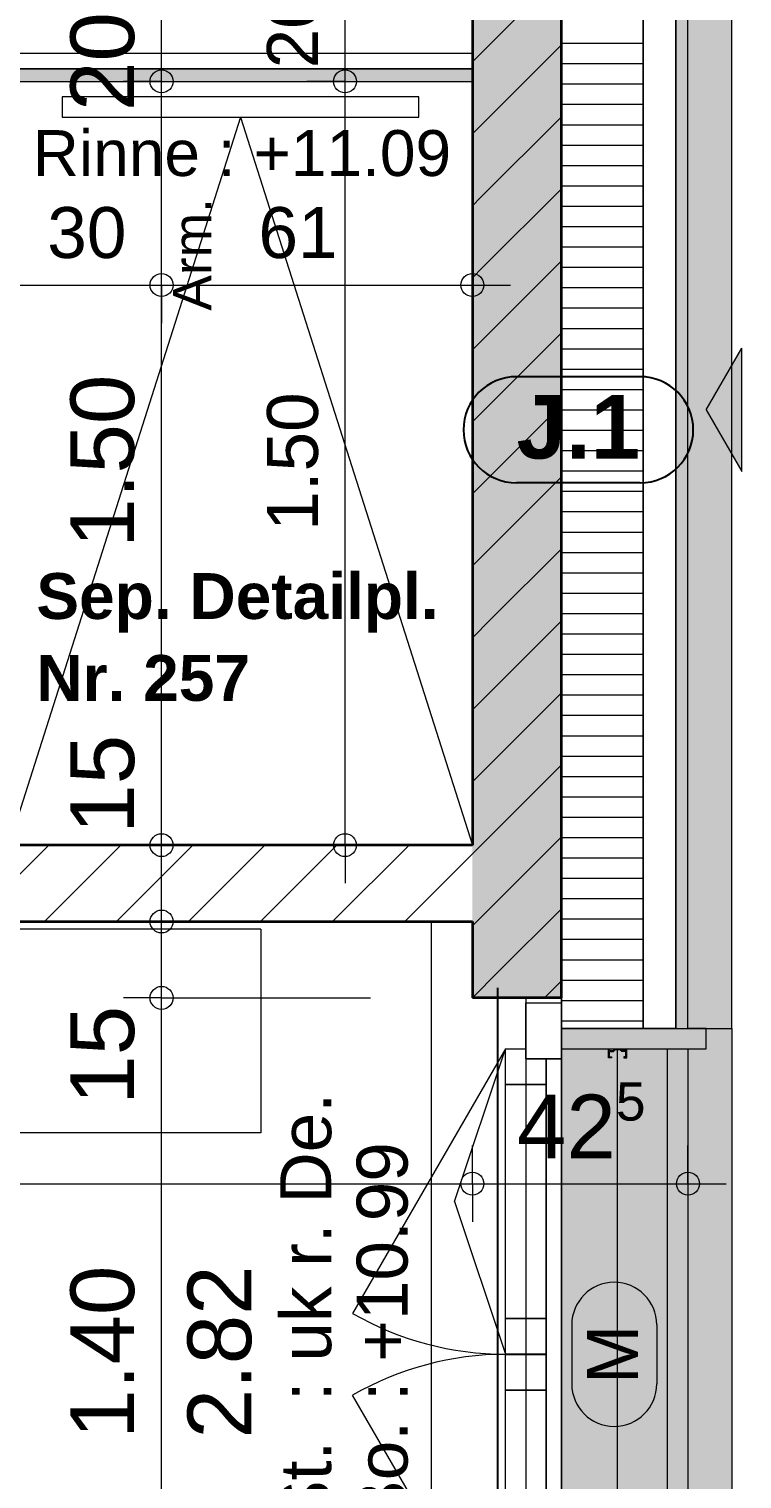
# Model space of a CAD drawing. Header units: metres. Extents: x 0.003 to 0.843, y 0.003 to 0.597.
# Drawn here: x 0.6135 to 0.6414, y 0.2946 to 0.3516 of the extents above; entities that cross this region are included whole.
import ezdxf

# ---------------------------------------------------------------- set-up
doc = ezdxf.new("R2010")
doc.units = ezdxf.units.M
for name, pattern in [('AUSGEZOGEN', [0]), ('LINIE_17', [0.0005, 0, -0.0005]), ('LINIE_23', [0.0079, 0.004, -0.0013, 0, -0.0013, 0, -0.0013]), ('PHANTOM', [63.50000000000001, 31.75, -6.35, 6.35, -6.35, 6.35, -6.35]), ('PUNKT', [6.35, 0, -6.35]), ('RAND', [44.449999999999996, 12.7, -6.35, 12.7, -6.35, 0, -6.35]), ('VERDECKT', [9.524999999999999, 6.35, -3.175])]:
    doc.linetypes.add(name, pattern=pattern)
for name, color, linetype, lineweight in [('Allgemein', 7, 'AUSGEZOGEN', 18), ('Bad', 7, 'AUSGEZOGEN', 13), ('Bauachsen grob', 7, 'RAND', 13), ('Daemmung', 7, 'AUSGEZOGEN', 18), ('Elektro Text', 2, 'AUSGEZOGEN', 18), ('Fenster', 7, 'AUSGEZOGEN', 18), ('Fuellflaeche tragende Wände MW', 7, 'AUSGEZOGEN', 13), ('Holz Fassadenverkleidung', 7, 'AUSGEZOGEN', 18), ('Holzgelaender', 7, 'AUSGEZOGEN', 25), ('Konstruktion oben', 7, 'VERDECKT', 13), ('Leichtbauwaende', 7, 'AUSGEZOGEN', 18), ('Oeffnungsrichtung Fenster', 7, 'AUSGEZOGEN', 13), ('Rolladen', 7, 'AUSGEZOGEN', 13), ('Spengler', 7, 'AUSGEZOGEN', 18), ('Text Koten', 7, 'AUSGEZOGEN', 25), ('Text Werkplan Ausfuehrung', 7, 'AUSGEZOGEN', 25), ('Unterkonstruktion', 7, 'AUSGEZOGEN', 18), ('Vorhangbrett', 7, 'AUSGEZOGEN', 13), ('Wand Mauerwerk tragend', 7, 'AUSGEZOGEN', 35), ('Werkplan- Ausfuehrungsmasse', 7, 'AUSGEZOGEN', 13)]:
    doc.layers.add(name, color=color, linetype=linetype, lineweight=lineweight)
for name, color, linetype, lineweight, true_color in [('Moebel', 7, 'AUSGEZOGEN', 13, 0xababab), ('Sanitaer Apparate', 7, 'AUSGEZOGEN', 18, 0x656565), ('Sanitaer Text', 7, 'AUSGEZOGEN', 18, 0x656565), ('Sanitaer Vermassung', 7, 'AUSGEZOGEN', 18, 0x656565)]:
    doc.layers.add(name, color=color, linetype=linetype, lineweight=lineweight, true_color=true_color)
doc.styles.add('ARIAL', font='ARIAL.TTF')

msp = doc.modelspace()

# ---------------------------------------------------------------- hatches: boundary and pattern name
at = {"layer": 'Allgemein', "linetype": 'AUSGEZOGEN', "lineweight": 13}
h = msp.add_hatch(color=32, dxfattribs=at)
h.paths.add_polyline_path([(0.6388399857878693, 0.4874773561560801), (0.6388399857878693, 0.386497358413159), (0.6393199857771402, 0.386497358413159), (0.6393199857771402, 0.4874773561560801)])
h.paths.add_polyline_path([(0.6388399857878693, 0.3608973589853636), (0.6388399857878693, 0.3122973600716582), (0.6393199857771402, 0.3122973600716582), (0.6393199857771402, 0.3608973589853636)])
h.paths.add_polyline_path([(0.6388399857878693, 0.2866973606438628), (0.6388399857878693, 0.2638973611534825), (0.6393199857771402, 0.2638973611534825), (0.6393199857771402, 0.2866973606438628)])
h.paths.add_polyline_path([(0.6388399857878693, 0.2382973617256871), (0.6388399857878693, 0.197637362634509), (0.6393199857771402, 0.197637362634509), (0.6393199857771402, 0.2382973617256871)])
at = {"layer": 'Daemmung', "linetype": 'AUSGEZOGEN', "lineweight": 13}
msp.add_hatch(color=32, dxfattribs=at).paths.add_polyline_path([(0.6375599858164794, 0.3122973600716582), (0.6343599858880049, 0.3122973600716582), (0.6343599858880049, 0.3114973600895396), (0.6375599858164794, 0.3114973600895396), (0.6383599857985979, 0.3114973600895396), (0.6388399857878693, 0.3114973600895396), (0.6393199857771387, 0.3114973600895396), (0.6400399857610448, 0.3114973600895396), (0.6400399857610448, 0.3122973600716582), (0.6393199857771402, 0.3122973600716582), (0.6388399857878693, 0.3122973600716582), (0.6383599857985979, 0.3122973600716582)])
at = {"layer": 'Fuellflaeche tragende Wände MW', "linetype": 'AUSGEZOGEN', "lineweight": 13, "true_color": 0xffe0e0}
msp.add_hatch(color=254, dxfattribs=at).paths.add_polyline_path([(0.6308599859662363, 0.3596973590121856), (0.6308599859662363, 0.3134973600448362), (0.6343599858880067, 0.3134973600448362), (0.6343599858880067, 0.3596973590121856)])
at = {"layer": 'Holzgelaender', "linetype": 'AUSGEZOGEN', "lineweight": 13, "true_color": 0xf1f1f1}
msp.add_hatch(color=7, dxfattribs=at).paths.add_polyline_path([(0.6385199857950214, 0.3114973600895405), (0.6385199857950214, 0.2874973606259823), (0.63931998577714, 0.2874973606259823), (0.63931998577714, 0.3114973600895405)])
at = {"layer": 'Leichtbauwaende', "linetype": 'AUSGEZOGEN', "lineweight": 13, "true_color": 0xababab}
msp.add_hatch(color=253, dxfattribs=at).paths.add_polyline_path([(0.6308599859662359, 0.3499973592289976), (0.5697599873319276, 0.3499973592289976), (0.5697599873319276, 0.3494973592401734), (0.6308599859662359, 0.3494973592401734)])
at = {"layer": 'Spengler', "linetype": 'AUSGEZOGEN', "lineweight": 13, "true_color": 0xfafafa}
for points in [[(0.6410399857386956, 0.3122973600716582), (0.6410399857386956, 0.3608973589853636), (0.63931998577714, 0.3608973589853636), (0.63931998577714, 0.3122973600716582)], [(0.6410399857386948, 0.3122973600716582), (0.6400399857610448, 0.3122973600716582), (0.6400399857610448, 0.3114973600895396), (0.6343599858880047, 0.3114973600895405), (0.6343599858880047, 0.2874973606259823), (0.6400399857610448, 0.2874973606259814), (0.6400399857610448, 0.2866973606438628), (0.6410399857386948, 0.2866973606438628)]]:
    msp.add_hatch(color=7, dxfattribs=at).paths.add_polyline_path(points)
at = {"layer": 'Text Werkplan Ausfuehrung', "linetype": 'AUSGEZOGEN', "lineweight": 13}
msp.add_hatch(color=7, dxfattribs=at).paths.add_polyline_path([(0.6400399857610467, 0.336597359528511), (0.6414399857297542, 0.3341724884521147), (0.641439985729754, 0.3390222306049068)])

# ---------------------------------------------------------------- linework, layer by layer
at = {"layer": 'Allgemein', "color": 7, "linetype": 'AUSGEZOGEN', "lineweight": 13}
for p, q in [((0.6388399857878693, 0.3608973589853636), (0.6388399857878693, 0.3122973600716582)), ((0.6393199857771402, 0.3122973600716582), (0.6393199857771402, 0.3608973589853636))]:
    msp.add_line(p, q, dxfattribs=at)
at = {"layer": 'Bad', "color": 7, "linetype": 'AUSGEZOGEN', "lineweight": 13}
for p, q in [((0.6287599860131746, 0.3488973592535846), (0.6147599863260993, 0.3488973592535846)), ((0.6147599863260993, 0.3488973592535846), (0.6147599863260993, 0.348097359271466)), ((0.6287599860131746, 0.348097359271466), (0.6287599860131746, 0.3488973592535846)), ((0.6217599861696369, 0.348097359271466), (0.6126599863730379, 0.3194973599107256)), ((0.6147599863260993, 0.348097359271466), (0.6287599860131746, 0.348097359271466)), ((0.6217599861696369, 0.348097359271466), (0.6308599859662359, 0.3194973599107256))]:
    msp.add_line(p, q, dxfattribs=at)
at = {"layer": 'Bauachsen grob', "color": 32, "linetype": 'LINIE_23', "lineweight": 25, "true_color": 0xc36e14}
msp.add_line((0.6318599859438845, 0.01389736674141798), (0.6318599859438845, 0.5809999870806932), dxfattribs=at)
at = {"layer": 'Daemmung', "color": 7, "linetype": 'AUSGEZOGEN', "lineweight": 18}
for p, q in [((0.6375599858164794, 0.3122973600716582), (0.6375599858164794, 0.3608973589853636)), ((0.6343599858880049, 0.3596973590121856), (0.6343599858880049, 0.3134973600448362)), ((0.6343599858880049, 0.3134973600448362), (0.6343599858880049, 0.3122973600716582)), ((0.6375599858164794, 0.3122973600716582), (0.6343599858880049, 0.3122973600716582))]:
    msp.add_line(p, q, dxfattribs=at)
at = {"layer": 'Daemmung', "color": 7, "linetype": 'AUSGEZOGEN', "lineweight": 13}
for p, q in [((0.6375599858164794, 0.3122973600716582), (0.6343599858880049, 0.3122973600716582)), ((0.6343599858880049, 0.3122973600716582), (0.6343599858880049, 0.3114973600895396)), ((0.6383599857985979, 0.3122973600716582), (0.6375599858164794, 0.3122973600716582)), ((0.6388399857878693, 0.3122973600716582), (0.6383599857985979, 0.3122973600716582)), ((0.6400399857610448, 0.3122973600716582), (0.6393199857771402, 0.3122973600716582)), ((0.6400399857610448, 0.3114973600895396), (0.6400399857610448, 0.3122973600716582)), ((0.6343599858880049, 0.3114973600895396), (0.6375599858164794, 0.3114973600895396)), ((0.6375599858164794, 0.3114973600895396), (0.6383599857985979, 0.3114973600895396)), ((0.6383599857985979, 0.3114973600895396), (0.6388399857878693, 0.3114973600895396)), ((0.6388399857878693, 0.3114973600895396), (0.6393199857771387, 0.3114973600895396)), ((0.6393199857771387, 0.3114973600895396), (0.6400399857610448, 0.3114973600895396))]:
    msp.add_line(p, q, dxfattribs=at)
for points in [[(0.6343599863163767, 0.3509973573096308), (0.6375599858164794, 0.3509973571697544), (0.6375599862925347, 0.3509973571697543)], [(0.6343599862814072, 0.3501973573155913), (0.6375599858164794, 0.350197357175715), (0.6375599862575654, 0.350197357175715)], [(0.6343599862464384, 0.3493973573215517), (0.6375599858164795, 0.3493973571816752), (0.6375599862225964, 0.3493973571816752)], [(0.634359986211469, 0.3485973573275122), (0.6375599858164794, 0.3485973571876357), (0.6375599861876272, 0.3485973571876358)], [(0.634359986211469, 0.3485973573275122), (0.6375599858164794, 0.3485973571876357), (0.6375599861876272, 0.3485973571876358)], [(0.6343599861765, 0.3477973573334726), (0.6375599858164794, 0.3477973571935962), (0.6375599861526581, 0.3477973571935962)], [(0.6343599861415309, 0.3469973573394332), (0.6375599858164793, 0.3469973571995567), (0.637559986117689, 0.3469973571995568)], [(0.6343599861065619, 0.3461973573453937), (0.6375599858164794, 0.3461973572055173), (0.6375599860827199, 0.3461973572055172)], [(0.6343599860715927, 0.345397357351354), (0.6375599858164794, 0.3453973572114777), (0.6375599860477509, 0.3453973572114777)], [(0.6343599860715927, 0.345397357351354), (0.6375599858164794, 0.3453973572114777), (0.6375599860477509, 0.3453973572114777)], [(0.6343599860366236, 0.3445973573573146), (0.6375599858164794, 0.344597357217438), (0.6375599860127817, 0.344597357217438)], [(0.6343599860016546, 0.3437973573632749), (0.6343599858880049, 0.3437973573632749), (0.6343599858880049, 0.3437973573632749), (0.6343599858880049, 0.3437973573632749), (0.6375599858164794, 0.3437973572233985), (0.6375599859778126, 0.3437973572233985)], [(0.6343599859666854, 0.3429973573692355), (0.6343599858880049, 0.3429973573692354), (0.6343599858880049, 0.3429973573692355), (0.6343599858880049, 0.3429973573692355), (0.6375599858164794, 0.342997357229359), (0.6375599859428435, 0.3429973572293591)], [(0.6343599859317164, 0.3421973573751959), (0.6343599858880049, 0.3421973573751959), (0.6343599858880049, 0.3421973573751959), (0.6343599858880049, 0.3421973573751959), (0.6375599858164794, 0.3421973572353194), (0.6375599859078744, 0.3421973572353195)], [(0.6343599859317164, 0.3421973573751959), (0.6343599858880049, 0.3421973573751959), (0.6343599858880049, 0.3421973573751959), (0.6343599858880049, 0.3421973573751959), (0.6375599858164794, 0.3421973572353194), (0.6375599859078744, 0.3421973572353195)], [(0.6343599858880048, 0.3413973573811564), (0.6343599858880049, 0.3413973573811564), (0.6343599858880049, 0.3413973573811564), (0.6375599858164793, 0.3413973572412798), (0.6375599858729054, 0.3413973572412799)], [(0.6343599858617781, 0.3405973573871169), (0.6343599858880049, 0.3405973573871168), (0.6343599858880049, 0.3405973573871169), (0.6343599858880049, 0.3405973573871169), (0.6375599858164794, 0.3405973572472404), (0.6375599858379363, 0.3405973572472404)], [(0.6343599858268091, 0.3397973573930774), (0.6343599858880049, 0.3397973573930773), (0.6343599858880049, 0.3397973573930774), (0.6343599858880049, 0.3397973573930774), (0.6375599858164794, 0.3397973572532008), (0.6375599858029671, 0.3397973572532009)], [(0.6343599857918399, 0.3389973573990379), (0.6343599858880049, 0.3389973573990379), (0.6343599858880049, 0.3389973573990379), (0.6343599858880049, 0.3389973573990379), (0.6375599858164794, 0.3389973572591614), (0.637559985767998, 0.3389973572591614)], [(0.6343599857918399, 0.3389973573990379), (0.6343599858880049, 0.3389973573990379), (0.6343599858880049, 0.3389973573990379), (0.6343599858880049, 0.3389973573990379), (0.6375599858164794, 0.3389973572591614), (0.637559985767998, 0.3389973572591614)], [(0.6343599857568709, 0.3381973574049982), (0.6343599858880049, 0.3381973574049982), (0.6343599858880049, 0.3381973574049983), (0.6343599858880049, 0.3381973574049983), (0.6375599858164794, 0.338197357265122), (0.637559985733029, 0.338197357265122)], [(0.6343599857219014, 0.3373973574109588), (0.6343599858880049, 0.3373973574109587), (0.6343599858880049, 0.3373973574109588), (0.6343599858880049, 0.3373973574109588), (0.6375599858164794, 0.3373973572710822), (0.6375599856980596, 0.3373973572710822)], [(0.6343599856869326, 0.3365973574169192), (0.6343599858880049, 0.3365973574169192), (0.6343599858880049, 0.3365973574169193), (0.6343599858880049, 0.3365973574169193), (0.6375599856630908, 0.3365973572770429)], [(0.6343599856519633, 0.3357973574228797), (0.6343599858880049, 0.3357973574228797), (0.6343599858880049, 0.3357973574228797), (0.6343599858880049, 0.3357973574228797), (0.6375599856281213, 0.3357973572830032)], [(0.6343599856519633, 0.3357973574228797), (0.6343599858880049, 0.3357973574228797), (0.6343599858880049, 0.3357973574228797), (0.6343599858880049, 0.3357973574228797), (0.6375599856281213, 0.3357973572830032)], [(0.6343599856169942, 0.3349973574288401), (0.6343599858880049, 0.3349973574288401), (0.6343599858880049, 0.3349973574288401), (0.6343599858880049, 0.3349973574288401), (0.6375599855931525, 0.3349973572889637)], [(0.6343599855820251, 0.3341973574348006), (0.6343599858880049, 0.3341973574348006), (0.6343599858880049, 0.3341973574348006), (0.6343599858880049, 0.3341973574348006), (0.6375599855581832, 0.3341973572949241)], [(0.634359985547056, 0.333397357440761), (0.6343599858880049, 0.3333973574407609), (0.6343599858880049, 0.333397357440761), (0.6343599858880049, 0.333397357440761), (0.6375599855232141, 0.3333973573008845)], [(0.6343599855120868, 0.3325973574467216), (0.6343599858880048, 0.3325973574467216), (0.6343599858880049, 0.3325973574467216), (0.6343599858880049, 0.3325973574467216), (0.6375599854882451, 0.3325973573068451)], [(0.6343599855120868, 0.3325973574467216), (0.6343599858880048, 0.3325973574467216), (0.6343599858880049, 0.3325973574467216), (0.6343599858880049, 0.3325973574467216), (0.6375599854882451, 0.3325973573068451)], [(0.6343599854771178, 0.3317973574526819), (0.6343599858880049, 0.3317973574526819), (0.6343599858880049, 0.3317973574526819), (0.6343599858880049, 0.3317973574526819), (0.6375599854532759, 0.3317973573128056)], [(0.6343599854421488, 0.3309973574586424), (0.6343599858880049, 0.3309973574586424), (0.6343599858880049, 0.3309973574586424), (0.6343599858880049, 0.3309973574586424), (0.6375599854183068, 0.330997357318766)], [(0.6343599854071796, 0.3301973574646029), (0.6343599858880049, 0.3301973574646028), (0.6343599858880049, 0.3301973574646029), (0.6343599858880049, 0.3301973574646029), (0.6375599853833377, 0.3301973573247264)], [(0.6343599853722105, 0.3293973574705634), (0.6343599858880049, 0.3293973574705634), (0.6343599858880049, 0.3293973574705634), (0.6343599858880049, 0.3293973574705634), (0.6375599853483687, 0.329397357330687)], [(0.6343599853722105, 0.3293973574705634), (0.6343599858880049, 0.3293973574705634), (0.6343599858880049, 0.3293973574705634), (0.6343599858880049, 0.3293973574705634), (0.6375599853483687, 0.329397357330687)], [(0.6343599853372414, 0.3285973574765239), (0.6343599858880049, 0.3285973574765238), (0.6343599858880049, 0.3285973574765239), (0.6343599858880049, 0.3285973574765239), (0.6375599853133995, 0.3285973573366474)], [(0.6343599853022723, 0.3277973574824843), (0.6343599858880049, 0.3277973574824843), (0.6343599858880049, 0.3277973574824843), (0.6343599858880049, 0.3277973574824843), (0.6375599852784304, 0.3277973573426078)], [(0.6343599852673032, 0.3269973574884448), (0.6343599858880048, 0.3269973574884447), (0.6343599858880049, 0.3269973574884447), (0.6343599858880049, 0.3269973574884447), (0.6375599852434614, 0.3269973573485684)], [(0.6343599852323342, 0.3261973574944052), (0.6343599858880049, 0.3261973574944051), (0.6343599858880049, 0.3261973574944052), (0.6343599858880049, 0.3261973574944052), (0.6375599852084922, 0.3261973573545288)], [(0.6343599852323342, 0.3261973574944052), (0.6343599858880049, 0.3261973574944051), (0.6343599858880049, 0.3261973574944052), (0.6343599858880049, 0.3261973574944052), (0.6375599852084922, 0.3261973573545288)], [(0.634359985197365, 0.3253973575003659), (0.6343599858880049, 0.3253973575003658), (0.6343599858880049, 0.3253973575003659), (0.6343599858880049, 0.3253973575003659), (0.6375599851735232, 0.3253973573604892)], [(0.6343599851623959, 0.3245973575063262), (0.6343599858880049, 0.3245973575063262), (0.6343599858880049, 0.3245973575063262), (0.6343599858880049, 0.3245973575063262), (0.637559985138554, 0.3245973573664498)], [(0.6343599851274269, 0.3237973575122867), (0.6343599858880049, 0.3237973575122867), (0.6343599858880049, 0.3237973575122867), (0.6343599858880049, 0.3237973575122867), (0.6375599851035849, 0.3237973573724102)], [(0.6343599850924575, 0.3229973575182471), (0.6343599858880049, 0.322997357518247), (0.6343599858880049, 0.3229973575182471), (0.6343599858880049, 0.3229973575182471), (0.6375599850686156, 0.3229973573783707)], [(0.6343599850924575, 0.3229973575182471), (0.6343599858880049, 0.322997357518247), (0.6343599858880049, 0.3229973575182471), (0.6343599858880049, 0.3229973575182471), (0.6375599850686156, 0.3229973573783707)], [(0.6343599850574884, 0.3221973575242075), (0.6343599858880049, 0.3221973575242075), (0.6343599858880049, 0.3221973575242075), (0.634359985888005, 0.3221973575242075), (0.6375599850336467, 0.3221973573843311)], [(0.6343599850225192, 0.3213973575301681), (0.6343599858880049, 0.321397357530168), (0.6343599858880049, 0.3213973575301681), (0.6343599858880049, 0.3213973575301681), (0.6375599849986774, 0.3213973573902916)], [(0.6343599849875502, 0.3205973575361286), (0.6343599858880049, 0.3205973575361286), (0.6343599858880049, 0.3205973575361286), (0.6343599858880049, 0.3205973575361286), (0.6375599849637086, 0.3205973573962521)], [(0.6343599849525811, 0.3197973575420889), (0.6343599858880049, 0.3197973575420888), (0.6343599858880049, 0.3197973575420889), (0.6343599858880049, 0.3197973575420889), (0.6375599849287391, 0.3197973574022126)], [(0.6343599849525811, 0.3197973575420889), (0.6343599858880049, 0.3197973575420888), (0.6343599858880049, 0.3197973575420889), (0.6343599858880049, 0.3197973575420889), (0.6375599849287391, 0.3197973574022126)], [(0.634359984917612, 0.3189973575480494), (0.6343599858880049, 0.3189973575480493), (0.6343599858880049, 0.3189973575480494), (0.6343599858880049, 0.3189973575480494), (0.6375599848937701, 0.318997357408173)], [(0.6343599848826429, 0.31819735755401), (0.6343599858880049, 0.3181973575540099), (0.6343599858880049, 0.31819735755401), (0.6343599858880049, 0.31819735755401), (0.6375599848588009, 0.3181973574141334)], [(0.6343599848476738, 0.3173973575599704), (0.6343599858880049, 0.3173973575599703), (0.6343599858880049, 0.3173973575599703), (0.6343599858880049, 0.3173973575599703), (0.6375599848238319, 0.317397357420094)], [(0.6343599848127046, 0.3165973575659308), (0.6343599858880048, 0.3165973575659307), (0.6343599858880049, 0.3165973575659307), (0.6343599858880049, 0.3165973575659307), (0.6375599847888629, 0.3165973574260544)], [(0.6343599848127046, 0.3165973575659308), (0.6343599858880048, 0.3165973575659307), (0.6343599858880049, 0.3165973575659307), (0.6343599858880049, 0.3165973575659307), (0.6375599847888629, 0.3165973574260544)], [(0.6343599847777356, 0.3157973575718913), (0.6343599858880049, 0.3157973575718913), (0.6343599858880049, 0.3157973575718913), (0.6343599858880049, 0.3157973575718913), (0.6375599847538936, 0.3157973574320148)], [(0.6343599847427666, 0.3149973575778517), (0.6343599858880049, 0.3149973575778516), (0.6343599858880049, 0.3149973575778517), (0.6343599858880049, 0.3149973575778517), (0.6375599847189246, 0.3149973574379754)], [(0.6343599847077974, 0.3141973575838123), (0.6343599858880049, 0.3141973575838122), (0.6343599858880049, 0.3141973575838123), (0.6343599858880049, 0.3141973575838123), (0.6375599846839555, 0.3141973574439357)], [(0.6343599846728283, 0.3133973575897728), (0.6343599858880049, 0.3133973575897728), (0.6343599858880049, 0.3133973575897728), (0.6343599858880049, 0.3133973575897728), (0.6375599846489864, 0.3133973574498963)], [(0.6343599846728283, 0.3133973575897728), (0.6343599858880049, 0.3133973575897728), (0.6343599858880049, 0.3133973575897728), (0.6343599858880049, 0.3133973575897728), (0.6375599846489864, 0.3133973574498963)], [(0.6343599846378591, 0.3125973575957331), (0.6343599858880049, 0.312597357595733), (0.6343599858880049, 0.3125973575957331), (0.6343599858880049, 0.3125973575957331), (0.6375599846140173, 0.3125973574558568)]]:
    msp.add_lwpolyline(points, dxfattribs=at)
at = {"layer": 'Elektro Text', "color": 40, "linetype": 'AUSGEZOGEN', "lineweight": 18}
for p, q in [((0.6347599858865111, 0.3006581152331012), (0.6347599858865111, 0.298330693687119)), ((0.6380933191403715, 0.3006581152331012), (0.6380933191403715, 0.298330693687119))]:
    msp.add_line(p, q, dxfattribs=at)
for centre, start, end in [((0.6364266525134413, 0.3006581152331012), 0, 180), ((0.6364266525134413, 0.298330693687119), 180, 0)]:
    msp.add_arc(centre, 0.001666666626930237, start, end, dxfattribs=at)
at = {"layer": 'Fenster', "color": 7, "linetype": 'AUSGEZOGEN', "lineweight": 13}
for p, q in [((0.6329599859192993, 0.3100973601208321), (0.6329599859192993, 0.3009073603262447)), ((0.6329599859192993, 0.2980873603892765), (0.6329599859192993, 0.288897360594689))]:
    msp.add_line(p, q, dxfattribs=at)
for points in [[(0.6343599858880067, 0.3132973600493065), (0.6343599858880067, 0.3110973600984804), (0.6329599859192993, 0.3110973600984804), (0.6329599859192993, 0.3132973600493065), (0.6343599858880067, 0.3132973600493065)], [(0.6343599858880067, 0.3122973600716582), (0.6410399857386972, 0.3122973600716582), (0.6410399857386972, 0.2866973606438628), (0.6343599858880067, 0.2866973606438628), (0.6343599858880067, 0.3122973600716582)], [(0.6329599859192993, 0.3114973600895396), (0.6329599859192993, 0.3110973600984804), (0.6337599859014178, 0.3110973600984804), (0.6337599859014178, 0.3100973601208321), (0.6321599859371807, 0.3100973601208321), (0.6321599859371807, 0.3114973600895396), (0.6329599859192993, 0.3114973600895396)], [(0.6337599859014178, 0.2878973606170407), (0.6337599859014178, 0.299487360357984), (0.6329599859192993, 0.299487360357984), (0.6329599859192993, 0.299507360357537), (0.6337599859014178, 0.299507360357537), (0.6337599859014178, 0.3110973600984804), (0.6343599858880067, 0.3110973600984804), (0.6343599858880067, 0.2878973606170407), (0.6337599859014178, 0.2878973606170407)], [(0.6337599859014178, 0.3100973601208321), (0.6337599859014178, 0.3009073603262447), (0.6321599859371807, 0.3009073603262447), (0.6321599859371807, 0.3100973601208321), (0.6337599859014178, 0.3100973601208321)], [(0.6337599859014178, 0.3009073603262447), (0.6337599859014178, 0.299507360357537), (0.6329599859192993, 0.299507360357537), (0.6321599859371807, 0.299507360357537), (0.6321599859371807, 0.3009073603262447), (0.6337599859014178, 0.3009073603262447)], [(0.6329599859192993, 0.299487360357984), (0.6337599859014178, 0.299487360357984), (0.6337599859014178, 0.2980873603892765), (0.6321599859371807, 0.2980873603892765), (0.6321599859371807, 0.299487360357984), (0.6329599859192993, 0.299487360357984)], [(0.6337599859014178, 0.2980873603892765), (0.6337599859014178, 0.288897360594689), (0.6321599859371807, 0.288897360594689), (0.6321599859371807, 0.2980873603892765), (0.6337599859014178, 0.2980873603892765)]]:
    msp.add_lwpolyline(points, dxfattribs=at)
at = {"layer": 'Holz Fassadenverkleidung', "color": 7, "linetype": 'LINIE_17', "lineweight": 13}
msp.add_line((0.6400399857610467, 0.488677356129258), (0.6400399857610467, 0.1094173646063796), dxfattribs=at)
at = {"layer": 'Holzgelaender', "color": 7, "linetype": 'AUSGEZOGEN', "lineweight": 13}
for p, q in [((0.6385199857950214, 0.2874973606259823), (0.6385199857950214, 0.3114973600895405)), ((0.6385199857950214, 0.3114973600895405), (0.63931998577714, 0.3114973600895405)), ((0.63931998577714, 0.3114973600895405), (0.63931998577714, 0.2874973606259823))]:
    msp.add_line(p, q, dxfattribs=at)
at = {"layer": 'Konstruktion oben', "color": 7, "linetype": 'PUNKT', "lineweight": 18}
msp.add_line((0.6400399857610467, 0.488677356129258), (0.6400399857610467, 0.1094173646063796), dxfattribs=at)
at = {"layer": 'Leichtbauwaende', "color": 7, "linetype": 'AUSGEZOGEN', "lineweight": 18}
for p, q in [((0.6308599859662359, 0.3505973592155866), (0.5697599873319276, 0.3505973592155866)), ((0.6308599859662359, 0.3499973592289976), (0.6308599859662359, 0.3505973592155866)), ((0.5697599873319276, 0.3499973592289976), (0.6308599859662359, 0.3499973592289976)), ((0.6308599859662359, 0.3499973592289976), (0.5697599873319276, 0.3499973592289976)), ((0.6308599859662359, 0.3494973592401734), (0.6308599859662359, 0.3499973592289976)), ((0.5697599873319276, 0.3494973592401734), (0.6308599859662359, 0.3494973592401734))]:
    msp.add_line(p, q, dxfattribs=at)
at = {"layer": 'Moebel', "color": 253, "linetype": 'AUSGEZOGEN', "lineweight": 13, "true_color": 0xababab}
for p, q in [((0.6225599861517556, 0.3161972627301881), (0.5725599872693427, 0.3161974260872876)), ((0.6225599861517556, 0.3161972519839992), (0.6225599861517556, 0.3081972629090019)), ((0.6225599861517556, 0.3081972371180728), (0.5725599872693427, 0.3081973037594676))]:
    msp.add_line(p, q, dxfattribs=at)
at = {"layer": 'Oeffnungsrichtung Fenster', "color": 7, "linetype": 'AUSGEZOGEN', "lineweight": 13}
for p, q in [((0.6321599859371807, 0.3114973600895396), (0.626159986071291, 0.3011050554764124)), ((0.6301599859818842, 0.3055023602235383), (0.6321599859371807, 0.3114973600895396)), ((0.6301599859818842, 0.3055023602235383), (0.6321599859371807, 0.299507360357537)), ((0.6321599859371807, 0.2874973606259814), (0.626159986071291, 0.2978896652391086))]:
    msp.add_line(p, q, dxfattribs=at)
for centre, start, end in [((0.6321599859371779, 0.3114973600895395), 240.000000000002, 270.0000000000016), ((0.6321599859371785, 0.2874973606259813), 90.00000000000212, 120.0000000000011)]:
    msp.add_arc(centre, 0.0119999997317791, start, end, dxfattribs=at)
at = {"layer": 'Rolladen', "color": 7, "linetype": 'AUSGEZOGEN', "lineweight": 13}
for p, q in [((0.636199985846874, 0.3114873600897632), (0.63623998584598, 0.3114873600897632)), ((0.636199985846874, 0.3111473600973628), (0.636199985846874, 0.3114873600897632)), ((0.6363199858441916, 0.3111473600973628), (0.636199985846874, 0.3111473600973628)), ((0.63623998584598, 0.3114273600911042), (0.63623998584598, 0.3114873600897632)), ((0.63623998584598, 0.3114273600911042), (0.6363799858428506, 0.3114273600911042)), ((0.63623998584598, 0.3111873600964686), (0.63623998584598, 0.3113873600919984)), ((0.63623998584598, 0.3113873600919984), (0.6363965543849744, 0.3113873600919984)), ((0.63623998584598, 0.3111873600964686), (0.6363199858441916, 0.3111873600964686)), ((0.6363199858441916, 0.3111873600964686), (0.6363199858441916, 0.3111473600973628)), ((0.6363799858428506, 0.3114273600911042), (0.6364499858412859, 0.3114973600895396)), ((0.6363965543849744, 0.3113873600919984), (0.6364665543834097, 0.3114573600904337)), ((0.6364499858412859, 0.3114973600895396), (0.6366699858363686, 0.3114973600895396)), ((0.6366534172942437, 0.3114573600904337), (0.6364665543834097, 0.3114573600904337)), ((0.6364999858401683, 0.3114973600895396), (0.6365099858399449, 0.3114973600895396)), ((0.6365099858399449, 0.3114973600895396), (0.6366099858377096, 0.3114973600895396)), ((0.636723417292679, 0.3113873600919992), (0.6366534172942437, 0.3114573600904337)), ((0.6367399858348038, 0.3114273600911051), (0.6366699858363686, 0.3114973600895396)), ((0.6368799858316747, 0.3113873600919992), (0.636723417292679, 0.3113873600919992)), ((0.6368799858316747, 0.3114273600911051), (0.6367399858348038, 0.3114273600911051)), ((0.6367999858334629, 0.3111873600964697), (0.6367999858334629, 0.3111473600973636)), ((0.6368799858316747, 0.3111873600964697), (0.6367999858334629, 0.3111873600964697)), ((0.6367999858334629, 0.3111473600973636), (0.6369199858307806, 0.3111473600973636)), ((0.6368799858316747, 0.311487360089764), (0.6369199858307806, 0.311487360089764)), ((0.6368799858316747, 0.3114273600911051), (0.6368799858316747, 0.311487360089764)), ((0.6368799858316747, 0.3111873600964697), (0.6368799858316747, 0.3113873600919992)), ((0.6369199858307806, 0.3111473600973636), (0.6369199858307806, 0.311487360089764))]:
    msp.add_line(p, q, dxfattribs=at)
at = {"layer": 'Rolladen', "color": 7, "linetype": 'PHANTOM', "lineweight": 13}
msp.add_line((0.6365599858388273, 0.2874973606259814), (0.6365599858388273, 0.3114973600895396), dxfattribs=at)
at = {"layer": 'Sanitaer Apparate', "color": 240, "linetype": 'VERDECKT', "lineweight": 18}
msp.add_line((0.6186599862389273, 0.3414973594189875), (0.6186599862389273, 0.3494973592401734), dxfattribs=at)
at = {"layer": 'Sanitaer Vermassung', "color": 240, "linetype": 'AUSGEZOGEN', "lineweight": 13}
for p, q in [((0.6258599860779948, 0.3494973592401734), (0.6258599860779948, 0.3534973591507665)), ((0.6258599860779948, 0.3494973592401734), (0.6243599860649564, 0.3494973592401734)), ((0.6258599860779948, 0.3494973592401734), (0.627359983069793, 0.3494973592401734)), ((0.6258599860779948, 0.3494973592401734), (0.6258599860779948, 0.3494973592401734)), ((0.6258599860779948, 0.3194973599107256), (0.6258599860779948, 0.3494973592401734)), ((0.6186599862389274, 0.3414973594189875), (0.6186599862389274, 0.3429973594320259)), ((0.630859985966236, 0.3414973594189875), (0.630859985966236, 0.3429973594320259)), ((0.6126599863730379, 0.3414973594189875), (0.6186599862389273, 0.3414973594189875)), ((0.6186599862389274, 0.3414973594189875), (0.6186599862389274, 0.3399973624271891)), ((0.6186599862389273, 0.3414973594189875), (0.6186599862389273, 0.3414973594189875)), ((0.6186599862389273, 0.3414973594189875), (0.6308599859662359, 0.3414973594189875)), ((0.630859985966236, 0.3414973594189875), (0.630859985966236, 0.3399973624271891)), ((0.6308599859662359, 0.3414973594189875), (0.6308599859662359, 0.3414973594189875)), ((0.630859985966236, 0.3414973594189875), (0.6323599859792746, 0.3414973594189875)), ((0.6258599860779948, 0.3194973599107256), (0.6243599860649564, 0.3194973599107256)), ((0.6258599860779948, 0.3194973599107256), (0.627359983069793, 0.3194973599107256)), ((0.6258599860779948, 0.3194973599107256), (0.6258599860779948, 0.3194973599107256)), ((0.6258599860779948, 0.3194973599107256), (0.6258599860779948, 0.3179973629189275))]:
    msp.add_line(p, q, dxfattribs=at)
for centre in [(0.6258599860779948, 0.3494973592401734), (0.6186599862389274, 0.3414973594189875), (0.630859985966236, 0.3414973594189875), (0.6258599860779948, 0.3194973599107256)]:
    msp.add_circle(centre, 0.0004500000039115548, dxfattribs=at)
at = {"layer": 'Spengler', "color": 7, "linetype": 'AUSGEZOGEN', "lineweight": 13}
msp.add_line((0.6410399857386969, 0.3122973600716582), (0.6410399857386956, 0.3606973589898339), dxfattribs=at)
at = {"layer": 'Text Werkplan Ausfuehrung', "color": 7, "linetype": 'AUSGEZOGEN', "lineweight": 13}
for p, q in [((0.6400399857610464, 0.336597359528511), (0.641439985729754, 0.3390222306049068)), ((0.641439985729754, 0.3341724884521147), (0.641439985729754, 0.3390222306049068)), ((0.6400399857610464, 0.336597359528511), (0.641439985729754, 0.3341724884521147))]:
    msp.add_line(p, q, dxfattribs=at)
at = {"layer": 'Text Werkplan Ausfuehrung', "color": 92, "linetype": 'AUSGEZOGEN', "lineweight": 25, "true_color": 0x00b300}
for p, q in [((0.6374452682121442, 0.3378973594622007), (0.632590220509355, 0.3378973594622007)), ((0.6374452682121442, 0.3337306929544799), (0.632590220509355, 0.3337306929544799))]:
    msp.add_line(p, q, dxfattribs=at)
for centre, start, end in [((0.632590220509355, 0.3358140262083402), 90, 270), ((0.6374452682121442, 0.3358140262083402), 270, 90)]:
    msp.add_arc(centre, 0.002083333253860474, start, end, dxfattribs=at)
at = {"layer": 'Unterkonstruktion', "color": 7, "linetype": 'AUSGEZOGEN', "lineweight": 13}
for p, q in [((0.6375599858164794, 0.3608973589853636), (0.6375599858164794, 0.3122973600716582)), ((0.6388399857878693, 0.3122973600716582), (0.6388399857878693, 0.3608973589853636)), ((0.6383599857985979, 0.3122973600716582), (0.6375599858164794, 0.3122973600716582)), ((0.6388399857878693, 0.3122973600716582), (0.6383599857985979, 0.3122973600716582))]:
    msp.add_line(p, q, dxfattribs=at)
at = {"layer": 'Vorhangbrett', "color": 191, "linetype": 'PUNKT', "lineweight": 13, "true_color": 0xbe96ea}
msp.add_line((0.6292599860019988, 0.2310973618866197), (0.6292599860019988, 0.3164973599777809), dxfattribs=at)
at = {"layer": 'Wand Mauerwerk tragend', "color": 7, "linetype": 'AUSGEZOGEN', "lineweight": 35}
for p, q in [((0.6343599858880049, 0.3134973600448362), (0.6343599858880049, 0.3596973590121856)), ((0.6308599859662359, 0.3523973591753534), (0.6308599859662359, 0.3505973592155866)), ((0.6308599859662359, 0.3505973592155866), (0.6308599859662359, 0.3499973592289976)), ((0.6308599859662359, 0.3499973592289976), (0.6308599859662359, 0.3494973592401734)), ((0.6308599859662359, 0.3494973592401734), (0.6308599859662359, 0.3194973599107256)), ((0.6308599859662359, 0.3194973599107256), (0.5697599873319276, 0.3194973599107256)), ((0.5637599874660378, 0.3164973599777809), (0.6308599859662359, 0.3164973599777809)), ((0.6308599859662359, 0.3164973599777809), (0.6308599859662359, 0.3134973600448362)), ((0.6329599859192993, 0.3134973600448362), (0.6308599859662359, 0.3134973600448362)), ((0.6343599858880049, 0.3134973600448362), (0.6329599859192993, 0.3134973600448362))]:
    msp.add_line(p, q, dxfattribs=at)
at = {"layer": 'Wand Mauerwerk tragend', "color": 7, "linetype": 'AUSGEZOGEN', "lineweight": 13}
for p, q in [((0.6112309060447224, 0.3164973599777809), (0.6142309059776672, 0.3194973599107256)), ((0.6140593331694683, 0.3164973599777809), (0.6170593331024129, 0.3194973599107256)), ((0.6168877602942147, 0.3164973599777809), (0.6198877602271593, 0.3194973599107256)), ((0.6197161874189608, 0.3164973599777809), (0.6227161873519056, 0.3194973599107256)), ((0.6225446145437075, 0.3164973599777809), (0.6255446144766521, 0.3194973599107256)), ((0.6253730416684534, 0.3164973599777809), (0.628373041601398, 0.3194973599107256)), ((0.6282014687931996, 0.3164973599777809), (0.6308599859662358, 0.3191558771508172)), ((0.633686750234493, 0.3134973600448362), (0.6343599858880049, 0.3141705956983481))]:
    msp.add_line(p, q, dxfattribs=at)
at = {"layer": 'Wand Mauerwerk tragend', "color": 180, "linetype": 'PUNKT', "lineweight": 18}
for p, q in [((0.6343599858880067, 0.3134973600448362), (0.6329599859192993, 0.3134973600448362)), ((0.6329599859192993, 0.3134973600448362), (0.6329599859192993, 0.2854973606706849)), ((0.6343599858880067, 0.3122973600716582), (0.6343599858880067, 0.3134973600448362)), ((0.6343599858880067, 0.3114973600895405), (0.6343599858880067, 0.3122973600716582)), ((0.6343599858880067, 0.2874973606259823), (0.6343599858880067, 0.3114973600895405))]:
    msp.add_line(p, q, dxfattribs=at)
at = {"layer": 'Wand Mauerwerk tragend', "color": 7, "linetype": 'AUSGEZOGEN', "lineweight": 13}
for points in [[(0.6308599859662359, 0.3502685755230258), (0.6310701817765039, 0.3504787713332937), (0.6310701817765039, 0.3504787713332937), (0.6343599858880049, 0.3537685754447947)], [(0.6308599859662359, 0.3474401483982795), (0.6311332358843804, 0.3477133983164238), (0.6311332358843804, 0.3477133983164238), (0.6343599858880049, 0.3509401483200484)], [(0.6308599859662359, 0.3446117212735333), (0.631196289992257, 0.3449480252995543), (0.631196289992257, 0.3449480252995543), (0.6343599858880049, 0.3481117211953023)], [(0.6308599859662359, 0.3417832941487871), (0.6312593441001335, 0.3421826522826845), (0.6312593441001335, 0.3421826522826845), (0.6343599858880049, 0.345283294070556)], [(0.6308599859662359, 0.3389548670240412), (0.63132239820801, 0.3394172792658151), (0.63132239820801, 0.3394172792658151), (0.6343599858880049, 0.34245486694581)], [(0.6308599859662359, 0.3361264398992947), (0.6313854523158865, 0.3366519062489451), (0.6313854523158865, 0.3366519062489451), (0.6343599858880049, 0.3396264398210636)], [(0.6308599859662359, 0.3332980127745486), (0.631448506423763, 0.3338865332320756), (0.631448506423763, 0.3338865332320756), (0.6343599858880049, 0.3367980126963175)], [(0.6308599859662359, 0.3304695856498023), (0.6315115605316395, 0.3311211602152057), (0.6315115605316395, 0.3311211602152057), (0.6343599858880049, 0.3339695855715712)], [(0.6308599859662359, 0.3276411585250562), (0.631574614639516, 0.3283557871983362), (0.631574614639516, 0.3283557871983362), (0.6343599858880049, 0.3311411584468252)], [(0.6308599859662359, 0.3248127314003098), (0.6316376687473925, 0.3255904141814664), (0.6316376687473925, 0.3255904141814664), (0.6343599858880049, 0.3283127313220789)], [(0.6308599859662359, 0.3219843042755639), (0.6317007228552691, 0.3228250411645969), (0.6317007228552691, 0.3228250411645969), (0.6343599858880049, 0.3254843041973329)], [(0.6308599859662359, 0.3191558771508175), (0.6317637769631455, 0.320059668147727), (0.6317637769631455, 0.320059668147727), (0.6343599858880049, 0.3226558770725864)], [(0.6308599859662359, 0.3163274500260716), (0.631826831071022, 0.3172942951308576), (0.631826831071022, 0.3172942951308576), (0.6343599858880049, 0.3198274499478405)], [(0.6308599859662359, 0.3134990229013253), (0.6318898851788985, 0.3145289221139878), (0.6318898851788985, 0.3145289221139878), (0.6343599858880049, 0.3169990228230942)]]:
    msp.add_lwpolyline(points, dxfattribs=at)
at = {"layer": 'Werkplan- Ausfuehrungsmasse', "color": 7, "linetype": 'AUSGEZOGEN', "lineweight": 13}
for p, q in [((0.6186599862389273, 0.3494973592401734), (0.6186599862389273, 0.3534973591507665)), ((0.6186599862389274, 0.3494973592401734), (0.6171599862258887, 0.3494973592401734)), ((0.6186599862389274, 0.3494973592401734), (0.6201599832307255, 0.3494973592401734)), ((0.6186599862389273, 0.3494973592401734), (0.6186599862389273, 0.3494973592401734)), ((0.6186599862389273, 0.3194973599107256), (0.6186599862389273, 0.3494973592401734)), ((0.6186599862389274, 0.3194973599107256), (0.6171599862258887, 0.3194973599107256)), ((0.6186599862389274, 0.3194973599107256), (0.6201599832307255, 0.3194973599107256)), ((0.6186599862389273, 0.3194973599107256), (0.6186599862389273, 0.3194973599107256)), ((0.6186599862389273, 0.3164973599777809), (0.6186599862389273, 0.3194973599107256)), ((0.6186599862389274, 0.3164973599777809), (0.6171599862258887, 0.3164973599777809)), ((0.6186599862389274, 0.3164973599777809), (0.6201599832307255, 0.3164973599777809)), ((0.6186599862389273, 0.3164973599777809), (0.6186599862389273, 0.3164973599777809)), ((0.6186599862389273, 0.3134973600448362), (0.6186599862389273, 0.3164973599777809)), ((0.6186599862389274, 0.3134973600448362), (0.6171599862258887, 0.3134973600448362)), ((0.6186599862389274, 0.3134973600448362), (0.6201599832307255, 0.3134973600448362)), ((0.6186599862389273, 0.2854973606706849), (0.6186599862389273, 0.3134973600448362)), ((0.630859985966236, 0.3061972371627762), (0.630859985966236, 0.3076972371758148)), ((0.6393199857771402, 0.3061972371627762), (0.6393199857771402, 0.3076972371758148)), ((0.5637599874660378, 0.3061972371627762), (0.6308599859662359, 0.3061972371627762)), ((0.630859985966236, 0.3061972371627762), (0.630859985966236, 0.3046972401709779)), ((0.6308599859662359, 0.3061972371627762), (0.6308599859662359, 0.3061972371627762)), ((0.6308599859662359, 0.3061972371627762), (0.6393199857771402, 0.3061972371627762)), ((0.6393199857771402, 0.3061972371627762), (0.6393199857771402, 0.3046972401709779)), ((0.6393199857771402, 0.3061972371627762), (0.6393199857771402, 0.3061972371627762)), ((0.6393199857771402, 0.3061972371627762), (0.6408199857901788, 0.3061972371627762))]:
    msp.add_line(p, q, dxfattribs=at)
msp.add_lwpolyline([(0.6186599862389273, 0.3134973600448362), (0.6215981538581303, 0.3134973600448362), (0.6215981538581303, 0.3134973600448362), (0.626859986055643, 0.3134973600448362)], dxfattribs=at)
for centre in [(0.6186599862389274, 0.3494973592401734), (0.6186599862389274, 0.3194973599107256), (0.6186599862389274, 0.3164973599777809), (0.6186599862389274, 0.3134973600448362), (0.630859985966236, 0.3061972371627762), (0.6393199857771402, 0.3061972371627762)]:
    msp.add_circle(centre, 0.0004500000039115548, dxfattribs=at)

# ---------------------------------------------------------------- texts
at = {"layer": 'Elektro Text', "color": 40, "linetype": 'AUSGEZOGEN', "lineweight": 18, "insert": (0.6373599858432978, 0.298330693687119), "char_height": 0.002, "width": 0.001, "attachment_point": 7, "rotation": 90.00000250447816, "style": 'ARIAL'}
msp.add_mtext('M', dxfattribs=at)
at = {"layer": 'Sanitaer Text', "color": 240, "linetype": 'AUSGEZOGEN', "lineweight": 18, "insert": (0.6135999863520271, 0.3457573593237689), "char_height": 0.001799999952316284, "width": 0.0008999999761581421, "attachment_point": 7, "style": 'ARIAL'}
msp.add_mtext('Rinne\\~:\\~+11.09', dxfattribs=at)
at = {"layer": 'Sanitaer Vermassung', "color": 240, "linetype": 'AUSGEZOGEN', "lineweight": 18, "char_height": 0.002, "width": 0.001, "attachment_point": 7, "rotation": 90.00000250447816, "style": 'ARIAL'}
for s, insert in [('20', (0.6248258796891035, 0.35001031962943)), ('1.50', (0.6248258796891035, 0.3318452449457041))]:
    msp.add_mtext(s, dxfattribs=dict(at, insert=insert))
at = {"layer": 'Sanitaer Vermassung', "color": 240, "linetype": 'AUSGEZOGEN', "lineweight": 18, "char_height": 0.002, "width": 0.001, "attachment_point": 7, "style": 'ARIAL'}
for s, insert in [('30', (0.6141729467399425, 0.3425328300643283)), ('61', (0.6224625782594092, 0.3425314658078787))]:
    msp.add_mtext(s, dxfattribs=dict(at, insert=insert))
at = {"layer": 'Text Koten', "color": 7, "linetype": 'AUSGEZOGEN', "lineweight": 18, "char_height": 0.002, "width": 0.001, "attachment_point": 7, "rotation": 90.00000250447816, "style": 'ARIAL'}
for s, insert in [('uk\\~r.\\~St.\\~\\~:\\~uk\\~r.\\~De.', (0.625345642741779, 0.2864755447946101)), ('ok\\~r.\\~Bo.\\~:\\~+10.99', (0.628345642741779, 0.286475544663476))]:
    msp.add_mtext(s, dxfattribs=dict(at, insert=insert))
at = {"layer": 'Text Werkplan Ausfuehrung', "color": 240, "linetype": 'AUSGEZOGEN', "lineweight": 13, "insert": (0.6206099861953415, 0.3404910500130859), "char_height": 0.0015, "width": 0.00075, "attachment_point": 7, "rotation": 90.00000250447816, "style": 'ARIAL'}
msp.add_mtext('Arm.', dxfattribs=at)
at = {"layer": 'Text Werkplan Ausfuehrung', "color": 92, "linetype": 'AUSGEZOGEN', "lineweight": 25, "true_color": 0x00b300, "insert": (0.632590220509355, 0.3346473595441571), "char_height": 0.0025, "width": 0.00125, "attachment_point": 7, "style": 'ARIAL'}
msp.add_mtext('\\fArial|i0|b1|c0|p0;J.1', dxfattribs=at)
at = {"layer": 'Text Werkplan Ausfuehrung', "color": 7, "linetype": 'AUSGEZOGEN', "lineweight": 18, "char_height": 0.001799999952316284, "width": 0.0008999999761581421, "attachment_point": 7, "style": 'ARIAL'}
for s, insert in [('\\fArial|i0|b1|c0|p0;Sep.\\~Detailpl.', (0.6137449865876019, 0.3278388504821415)), ('\\fArial|i0|b1|c0|p0;Nr.\\~257', (0.6137449864695814, 0.3251388506728764))]:
    msp.add_mtext(s, dxfattribs=dict(at, insert=insert))
at = {"layer": 'Werkplan- Ausfuehrungsmasse', "color": 7, "linetype": 'AUSGEZOGEN', "lineweight": 25, "char_height": 0.0025, "width": 0.00125, "attachment_point": 7, "rotation": 90.00000250447816, "style": 'ARIAL'}
for s, insert in [('20', (0.6176173532472251, 0.3483356696291362)), ('1.50', (0.6176173532472251, 0.3311822162286632)), ('15', (0.6176173532472251, 0.3199473599006674)), ('15', (0.6176173532472251, 0.3093024760407648)), ('1.40', (0.6176173532472251, 0.296182217010974)), ('2.82', (0.6222128512023704, 0.2961907437033113))]:
    msp.add_mtext(s, dxfattribs=dict(at, insert=insert))
at = {"layer": 'Werkplan- Ausfuehrungsmasse', "color": 7, "linetype": 'AUSGEZOGEN', "lineweight": 25, "attachment_point": 7, "style": 'ARIAL'}
for s, insert, char_height, width in [('5', (0.6364915889189088, 0.3086555705134943), 0.0015, 0.00075), ('42', (0.6326068685296928, 0.3071972371404239), 0.0025, 0.00125)]:
    msp.add_mtext(s, dxfattribs=dict(at, insert=insert, char_height=char_height, width=width))

doc.saveas('drawing.dxf')
